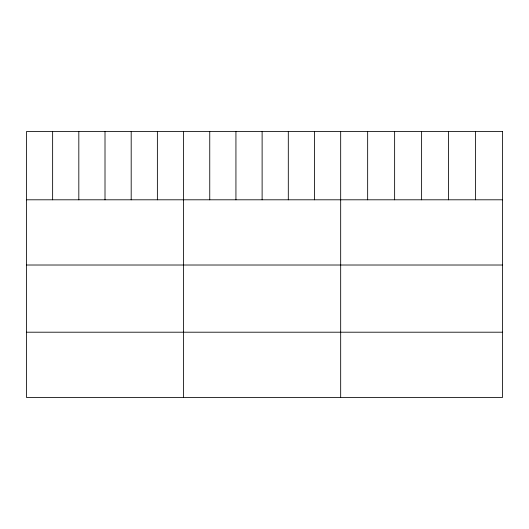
<?xml version="1.0" encoding="UTF-8"?>
<svg xmlns="http://www.w3.org/2000/svg" width="529" height="529" viewBox="0 0 529 529"><rect width="100%" height="100%" fill="white"/><g stroke="black" fill="none" stroke-linecap="round" stroke-linejoin="round"><path stroke-width="0.79" d="M26.45 199.797L502.55 199.797M26.45 265.016L502.55 265.016M26.45 332.205L502.55 332.205M475.571 131.576L475.571 199.797M448.592 131.576L448.592 199.797M421.613 131.576L421.613 199.797M394.634 131.576L394.634 199.797M367.655 131.576L367.655 199.797M340.676 131.576L340.676 397.424M314.49 131.576L314.49 199.797M288.305 131.576L288.305 199.797M262.119 131.576L262.119 199.797M235.934 131.576L235.934 199.797M209.749 131.576L209.749 199.797M183.563 131.576L183.563 397.424M157.377 131.576L157.377 199.797M131.192 131.576L131.192 199.797M105.007 131.576L105.007 199.797M78.821 131.576L78.821 199.797M52.635 131.576L52.635 199.797M502.55 131.576L26.45 131.576L26.45 397.424L502.55 397.424L502.55 131.576"/></g></svg>
